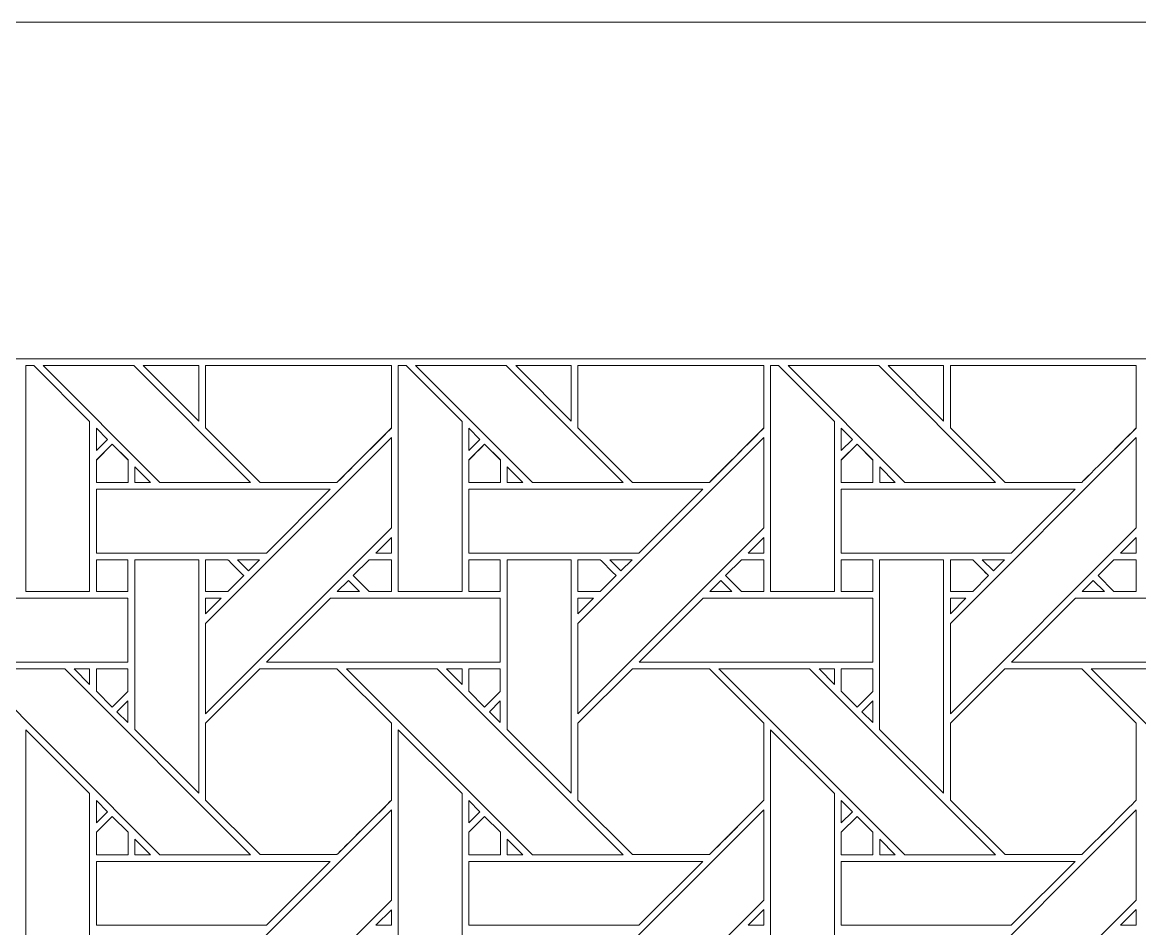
# Model space of a CAD drawing. Header units: inches. Extents: x 3.4 to 21.4, y 0.1 to 18.1.
# Drawn here: x 12.154 to 15, y 15.785 to 18.095 of the extents above; entities that cross this region are included whole.
import ezdxf

# ---------------------------------------------------------------- set-up
doc = ezdxf.new("R2010")
doc.units = ezdxf.units.IN
doc.header["$MEASUREMENT"] = 0
doc.layers.add('Design', color=7, linetype='Continuous', lineweight=0)

msp = doc.modelspace()

# ---------------------------------------------------------------- linework, layer by layer
at = {"layer": 'Design'}
for points, knots in [([(3.3829, 18.0948), (3.3829, 18.0948), (3.3829, 0.0948), (3.3829, 0.0948), (3.3829, 0.0948), (21.3829, 0.0948), (21.3829, 0.0948), (21.3829, 0.0948), (21.3829, 18.0948), (21.3829, 18.0948), (21.3829, 18.0948), (3.3829, 18.0948), (3.3829, 18.0948)], [0, 0, 0, 0, 1, 1, 1, 2, 2, 2, 3, 3, 3, 4, 4, 4, 4]), ([(4.2402, 17.2374), (4.2402, 17.2374), (4.2402, 0.9521), (4.2402, 0.9521), (4.2402, 0.9521), (20.5255, 0.9521), (20.5255, 0.9521), (20.5255, 0.9521), (20.5255, 17.2374), (20.5255, 17.2374), (20.5255, 17.2374), (4.2402, 17.2374), (4.2402, 17.2374)], [0, 0, 0, 0, 1, 1, 1, 2, 2, 2, 3, 3, 3, 4, 4, 4, 4]), ([(12.3252, 16.6442), (12.3252, 16.6442), (12.1625, 16.6442), (12.1625, 16.6442), (12.1625, 16.6442), (12.1625, 17.2198), (12.1625, 17.2198), (12.1625, 17.2198), (12.1829, 17.2198), (12.1829, 17.2198), (12.1829, 17.2198), (12.3252, 17.0779), (12.3252, 17.0779), (12.3252, 17.0779), (12.3252, 16.6442), (12.3252, 16.6442)], [0, 0, 0, 0, 1, 1, 1, 2, 2, 2, 3, 3, 3, 4, 4, 4, 5, 5, 5, 5]), ([(12.7354, 16.9222), (12.7354, 16.9222), (12.5044, 16.9222), (12.5044, 16.9222), (12.5044, 16.9222), (12.2069, 17.2198), (12.2069, 17.2198), (12.2069, 17.2198), (12.4379, 17.2198), (12.4379, 17.2198), (12.4379, 17.2198), (12.7354, 16.9222), (12.7354, 16.9222)], [0, 0, 0, 0, 1, 1, 1, 2, 2, 2, 3, 3, 3, 4, 4, 4, 4]), ([(12.6032, 17.2198), (12.6032, 17.2198), (12.6032, 17.0786), (12.6032, 17.0786), (12.6032, 17.0786), (12.4621, 17.2198), (12.4621, 17.2198), (12.4621, 17.2198), (12.6032, 17.2198), (12.6032, 17.2198)], [0, 0, 0, 0, 1, 1, 1, 2, 2, 2, 3, 3, 3, 3]), ([(13.0941, 17.2198), (13.0941, 17.2198), (13.0941, 17.0611), (13.0941, 17.0611), (13.0763, 17.0431), (12.9643, 16.9314), (12.9553, 16.9224), (12.9553, 16.9224), (12.7596, 16.9224), (12.7596, 16.9224), (12.7596, 16.9224), (12.6204, 17.0616), (12.6204, 17.0616), (12.6204, 17.0616), (12.6204, 17.2198), (12.6204, 17.2198), (12.6204, 17.2198), (13.0941, 17.2198), (13.0941, 17.2198)], [0, 0, 0, 0, 1, 1, 1, 2, 2, 2, 3, 3, 3, 4, 4, 4, 5, 5, 5, 6, 6, 6, 6]), ([(12.6204, 17.2198), (12.6204, 17.2198), (13.0941, 17.2198), (13.0941, 17.2198), (13.0941, 17.2198), (13.0941, 17.0609), (13.0941, 17.0609), (13.0761, 17.0428), (12.9642, 16.9311), (12.9554, 16.9222), (12.9554, 16.9222), (12.7596, 16.9222), (12.7596, 16.9222), (12.7596, 16.9222), (12.6204, 17.0615), (12.6204, 17.0615), (12.6204, 17.0615), (12.6204, 17.2198), (12.6204, 17.2198)], [0, 0, 0, 0, 1, 1, 1, 2, 2, 2, 3, 3, 3, 4, 4, 4, 5, 5, 5, 6, 6, 6, 6]), ([(13.274, 16.6442), (13.274, 16.6442), (13.1112, 16.6442), (13.1112, 16.6442), (13.1112, 16.6442), (13.1112, 17.2198), (13.1112, 17.2198), (13.1112, 17.2198), (13.1316, 17.2198), (13.1316, 17.2198), (13.1316, 17.2198), (13.274, 17.0779), (13.274, 17.0779), (13.274, 17.0779), (13.274, 16.6442), (13.274, 16.6442)], [0, 0, 0, 0, 1, 1, 1, 2, 2, 2, 3, 3, 3, 4, 4, 4, 5, 5, 5, 5]), ([(13.6841, 16.9222), (13.6841, 16.9222), (13.4531, 16.9222), (13.4531, 16.9222), (13.4531, 16.9222), (13.1556, 17.2198), (13.1556, 17.2198), (13.1556, 17.2198), (13.3866, 17.2198), (13.3866, 17.2198), (13.3866, 17.2198), (13.6841, 16.9222), (13.6841, 16.9222)], [0, 0, 0, 0, 1, 1, 1, 2, 2, 2, 3, 3, 3, 4, 4, 4, 4]), ([(13.552, 17.2198), (13.552, 17.2198), (13.552, 17.0786), (13.552, 17.0786), (13.552, 17.0786), (13.4108, 17.2198), (13.4108, 17.2198), (13.4108, 17.2198), (13.552, 17.2198), (13.552, 17.2198)], [0, 0, 0, 0, 1, 1, 1, 2, 2, 2, 3, 3, 3, 3]), ([(14.0428, 17.2198), (14.0428, 17.2198), (14.0428, 17.0611), (14.0428, 17.0611), (14.025, 17.0431), (13.9131, 16.9314), (13.9041, 16.9224), (13.9041, 16.9224), (13.7084, 16.9224), (13.7084, 16.9224), (13.7084, 16.9224), (13.5691, 17.0616), (13.5691, 17.0616), (13.5691, 17.0616), (13.5691, 17.2198), (13.5691, 17.2198), (13.5691, 17.2198), (14.0428, 17.2198), (14.0428, 17.2198)], [0, 0, 0, 0, 1, 1, 1, 2, 2, 2, 3, 3, 3, 4, 4, 4, 5, 5, 5, 6, 6, 6, 6]), ([(13.5691, 17.2198), (13.5691, 17.2198), (14.0428, 17.2198), (14.0428, 17.2198), (14.0428, 17.2198), (14.0428, 17.0609), (14.0428, 17.0609), (14.0244, 17.0424), (13.9126, 16.9308), (13.9041, 16.9222), (13.9041, 16.9222), (13.7084, 16.9222), (13.7084, 16.9222), (13.7084, 16.9222), (13.5691, 17.0615), (13.5691, 17.0615), (13.5691, 17.0615), (13.5691, 17.2198), (13.5691, 17.2198)], [0, 0, 0, 0, 1, 1, 1, 2, 2, 2, 3, 3, 3, 4, 4, 4, 5, 5, 5, 6, 6, 6, 6]), ([(14.2227, 16.6442), (14.2227, 16.6442), (14.0599, 16.6442), (14.0599, 16.6442), (14.0599, 16.6442), (14.0599, 17.2198), (14.0599, 17.2198), (14.0599, 17.2198), (14.0803, 17.2198), (14.0803, 17.2198), (14.0803, 17.2198), (14.2227, 17.0779), (14.2227, 17.0779), (14.2227, 17.0779), (14.2227, 16.6442), (14.2227, 16.6442)], [0, 0, 0, 0, 1, 1, 1, 2, 2, 2, 3, 3, 3, 4, 4, 4, 5, 5, 5, 5]), ([(14.6329, 16.9222), (14.6329, 16.9222), (14.4018, 16.9222), (14.4018, 16.9222), (14.4018, 16.9222), (14.1044, 17.2198), (14.1044, 17.2198), (14.1044, 17.2198), (14.3353, 17.2198), (14.3353, 17.2198), (14.3353, 17.2198), (14.6329, 16.9222), (14.6329, 16.9222)], [0, 0, 0, 0, 1, 1, 1, 2, 2, 2, 3, 3, 3, 4, 4, 4, 4]), ([(14.5007, 17.2198), (14.5007, 17.2198), (14.5007, 17.0786), (14.5007, 17.0786), (14.5007, 17.0786), (14.3596, 17.2198), (14.3596, 17.2198), (14.3596, 17.2198), (14.5007, 17.2198), (14.5007, 17.2198)], [0, 0, 0, 0, 1, 1, 1, 2, 2, 2, 3, 3, 3, 3]), ([(14.9915, 17.2198), (14.9915, 17.2198), (14.9915, 17.0611), (14.9915, 17.0611), (14.9737, 17.0431), (14.8618, 16.9314), (14.8528, 16.9224), (14.8528, 16.9224), (14.6571, 16.9224), (14.6571, 16.9224), (14.6571, 16.9224), (14.5179, 17.0616), (14.5179, 17.0616), (14.5179, 17.0616), (14.5179, 17.2198), (14.5179, 17.2198), (14.5179, 17.2198), (14.9915, 17.2198), (14.9915, 17.2198)], [0, 0, 0, 0, 1, 1, 1, 2, 2, 2, 3, 3, 3, 4, 4, 4, 5, 5, 5, 6, 6, 6, 6]), ([(14.5179, 17.2198), (14.5179, 17.2198), (14.9915, 17.2198), (14.9915, 17.2198), (14.9915, 17.2198), (14.9915, 17.0609), (14.9915, 17.0609), (14.9737, 17.0429), (14.8617, 16.9312), (14.8528, 16.9222), (14.8528, 16.9222), (14.6571, 16.9222), (14.6571, 16.9222), (14.6571, 16.9222), (14.5179, 17.0615), (14.5179, 17.0615), (14.5179, 17.0615), (14.5179, 17.2198), (14.5179, 17.2198)], [0, 0, 0, 0, 1, 1, 1, 2, 2, 2, 3, 3, 3, 4, 4, 4, 5, 5, 5, 6, 6, 6, 6]), ([(12.3425, 17.0037), (12.3425, 17.0037), (12.3425, 17.0604), (12.3425, 17.0604), (12.3425, 17.0604), (12.3707, 17.0318), (12.3707, 17.0318), (12.3707, 17.0318), (12.3425, 17.0037), (12.3425, 17.0037)], [0, 0, 0, 0, 1, 1, 1, 2, 2, 2, 3, 3, 3, 3]), ([(13.2913, 17.0037), (13.2913, 17.0037), (13.2913, 17.0604), (13.2913, 17.0604), (13.2913, 17.0604), (13.3195, 17.0318), (13.3195, 17.0318), (13.3195, 17.0318), (13.2913, 17.0037), (13.2913, 17.0037)], [0, 0, 0, 0, 1, 1, 1, 2, 2, 2, 3, 3, 3, 3]), ([(14.24, 17.0037), (14.24, 17.0037), (14.24, 17.0604), (14.24, 17.0604), (14.24, 17.0604), (14.2682, 17.0318), (14.2682, 17.0318), (14.2682, 17.0318), (14.24, 17.0037), (14.24, 17.0037)], [0, 0, 0, 0, 1, 1, 1, 2, 2, 2, 3, 3, 3, 3]), ([(12.6204, 16.3328), (12.6204, 16.3328), (12.6204, 16.5629), (12.6204, 16.5629), (12.6204, 16.5629), (13.0941, 17.0365), (13.0941, 17.0365), (13.0941, 17.0365), (13.0941, 16.8065), (13.0941, 16.8065), (13.0941, 16.8065), (12.6204, 16.3328), (12.6204, 16.3328)], [0, 0, 0, 0, 1, 1, 1, 2, 2, 2, 3, 3, 3, 4, 4, 4, 4]), ([(14.0428, 17.0365), (14.0428, 17.0365), (14.0428, 16.8065), (14.0428, 16.8065), (14.0428, 16.8065), (13.5691, 16.3328), (13.5691, 16.3328), (13.5691, 16.3328), (13.5691, 16.5629), (13.5691, 16.5629), (13.5691, 16.5629), (14.0428, 17.0365), (14.0428, 17.0365)], [0, 0, 0, 0, 1, 1, 1, 2, 2, 2, 3, 3, 3, 4, 4, 4, 4]), ([(14.9915, 17.0365), (14.9915, 17.0365), (14.9915, 16.8065), (14.9915, 16.8065), (14.9915, 16.8065), (14.5179, 16.3328), (14.5179, 16.3328), (14.5179, 16.3328), (14.5179, 16.5629), (14.5179, 16.5629), (14.5179, 16.5629), (14.9915, 17.0365), (14.9915, 17.0365)], [0, 0, 0, 0, 1, 1, 1, 2, 2, 2, 3, 3, 3, 4, 4, 4, 4]), ([(12.3425, 16.9221), (12.3425, 16.9221), (12.3425, 16.9794), (12.3425, 16.9794), (12.3425, 16.9794), (12.3828, 17.0198), (12.3828, 17.0198), (12.3828, 17.0198), (12.4232, 16.9794), (12.4232, 16.9794), (12.4232, 16.9794), (12.4232, 16.9221), (12.4232, 16.9221), (12.4232, 16.9221), (12.3425, 16.9221), (12.3425, 16.9221)], [0, 0, 0, 0, 1, 1, 1, 2, 2, 2, 3, 3, 3, 4, 4, 4, 5, 5, 5, 5]), ([(12.3829, 17.0196), (12.3829, 17.0196), (12.4232, 16.9793), (12.4232, 16.9793), (12.4232, 16.9793), (12.4232, 16.922), (12.4232, 16.922), (12.4232, 16.922), (12.3425, 16.922), (12.3425, 16.922), (12.3425, 16.922), (12.3425, 16.9793), (12.3425, 16.9793), (12.3425, 16.9793), (12.3829, 17.0196), (12.3829, 17.0196)], [0, 0, 0, 0, 1, 1, 1, 2, 2, 2, 3, 3, 3, 4, 4, 4, 5, 5, 5, 5]), ([(13.2913, 16.9221), (13.2913, 16.9221), (13.2913, 16.9794), (13.2913, 16.9794), (13.2913, 16.9794), (13.3316, 17.0197), (13.3316, 17.0197), (13.3316, 17.0197), (13.3719, 16.9794), (13.3719, 16.9794), (13.3719, 16.9794), (13.3719, 16.9221), (13.3719, 16.9221), (13.3719, 16.9221), (13.2913, 16.9221), (13.2913, 16.9221)], [0, 0, 0, 0, 1, 1, 1, 2, 2, 2, 3, 3, 3, 4, 4, 4, 5, 5, 5, 5]), ([(13.3049, 16.9929), (13.314, 17.002), (13.3249, 17.013), (13.3316, 17.0197), (13.3316, 17.0197), (13.3719, 16.9793), (13.3719, 16.9793), (13.3719, 16.9793), (13.3719, 16.922), (13.3719, 16.922), (13.3719, 16.922), (13.2913, 16.922), (13.2913, 16.922), (13.2913, 16.922), (13.2913, 16.9793), (13.2913, 16.9793), (13.2913, 16.9793), (13.3049, 16.9929), (13.3049, 16.9929)], [0, 0, 0, 0, 1, 1, 1, 2, 2, 2, 3, 3, 3, 4, 4, 4, 5, 5, 5, 6, 6, 6, 6]), ([(14.24, 16.9221), (14.24, 16.9221), (14.24, 16.9794), (14.24, 16.9794), (14.24, 16.9794), (14.2803, 17.0198), (14.2803, 17.0198), (14.2803, 17.0198), (14.3207, 16.9794), (14.3207, 16.9794), (14.3207, 16.9794), (14.3207, 16.9221), (14.3207, 16.9221), (14.3207, 16.9221), (14.24, 16.9221), (14.24, 16.9221)], [0, 0, 0, 0, 1, 1, 1, 2, 2, 2, 3, 3, 3, 4, 4, 4, 5, 5, 5, 5]), ([(14.2803, 17.0196), (14.2803, 17.0196), (14.3207, 16.9793), (14.3207, 16.9793), (14.3207, 16.9793), (14.3207, 16.922), (14.3207, 16.922), (14.3207, 16.922), (14.24, 16.922), (14.24, 16.922), (14.24, 16.922), (14.24, 16.9793), (14.24, 16.9793), (14.24, 16.9793), (14.2803, 17.0196), (14.2803, 17.0196)], [0, 0, 0, 0, 1, 1, 1, 2, 2, 2, 3, 3, 3, 4, 4, 4, 5, 5, 5, 5]), ([(12.4405, 16.9222), (12.4405, 16.9222), (12.4405, 16.962), (12.4405, 16.962), (12.4405, 16.962), (12.4802, 16.9222), (12.4802, 16.9222), (12.4802, 16.9222), (12.4405, 16.9222), (12.4405, 16.9222)], [0, 0, 0, 0, 1, 1, 1, 2, 2, 2, 3, 3, 3, 3]), ([(13.3892, 16.9222), (13.3892, 16.9222), (13.3892, 16.962), (13.3892, 16.962), (13.3892, 16.962), (13.4289, 16.9222), (13.4289, 16.9222), (13.4289, 16.9222), (13.3892, 16.9222), (13.3892, 16.9222)], [0, 0, 0, 0, 1, 1, 1, 2, 2, 2, 3, 3, 3, 3]), ([(14.3379, 16.9222), (14.3379, 16.9222), (14.3379, 16.962), (14.3379, 16.962), (14.3379, 16.962), (14.3776, 16.9222), (14.3776, 16.9222), (14.3776, 16.9222), (14.3379, 16.9222), (14.3379, 16.9222)], [0, 0, 0, 0, 1, 1, 1, 2, 2, 2, 3, 3, 3, 3]), ([(12.9383, 16.905), (12.9383, 16.905), (12.7755, 16.7423), (12.7755, 16.7423), (12.7755, 16.7423), (12.3425, 16.7423), (12.3425, 16.7423), (12.3425, 16.7423), (12.3425, 16.905), (12.3425, 16.905), (12.3425, 16.905), (12.9383, 16.905), (12.9383, 16.905)], [0, 0, 0, 0, 1, 1, 1, 2, 2, 2, 3, 3, 3, 4, 4, 4, 4]), ([(13.887, 16.905), (13.887, 16.905), (13.7242, 16.7423), (13.7242, 16.7423), (13.7242, 16.7423), (13.2913, 16.7423), (13.2913, 16.7423), (13.2913, 16.7423), (13.2913, 16.905), (13.2913, 16.905), (13.2913, 16.905), (13.887, 16.905), (13.887, 16.905)], [0, 0, 0, 0, 1, 1, 1, 2, 2, 2, 3, 3, 3, 4, 4, 4, 4]), ([(14.8357, 16.905), (14.8357, 16.905), (14.673, 16.7423), (14.673, 16.7423), (14.673, 16.7423), (14.24, 16.7423), (14.24, 16.7423), (14.24, 16.7423), (14.24, 16.905), (14.24, 16.905), (14.24, 16.905), (14.8357, 16.905), (14.8357, 16.905)], [0, 0, 0, 0, 1, 1, 1, 2, 2, 2, 3, 3, 3, 4, 4, 4, 4]), ([(13.0543, 16.7423), (13.0543, 16.7423), (13.0941, 16.7821), (13.0941, 16.7821), (13.0941, 16.7821), (13.0941, 16.7423), (13.0941, 16.7423), (13.0941, 16.7423), (13.0543, 16.7423), (13.0543, 16.7423)], [0, 0, 0, 0, 1, 1, 1, 2, 2, 2, 3, 3, 3, 3]), ([(14.003, 16.7423), (14.003, 16.7423), (14.0428, 16.7821), (14.0428, 16.7821), (14.0428, 16.7821), (14.0428, 16.7423), (14.0428, 16.7423), (14.0428, 16.7423), (14.003, 16.7423), (14.003, 16.7423)], [0, 0, 0, 0, 1, 1, 1, 2, 2, 2, 3, 3, 3, 3]), ([(14.9517, 16.7423), (14.9517, 16.7423), (14.9915, 16.7821), (14.9915, 16.7821), (14.9915, 16.7821), (14.9915, 16.7423), (14.9915, 16.7423), (14.9915, 16.7423), (14.9517, 16.7423), (14.9517, 16.7423)], [0, 0, 0, 0, 1, 1, 1, 2, 2, 2, 3, 3, 3, 3]), ([(12.4228, 16.7251), (12.4228, 16.7251), (12.4228, 16.6443), (12.4228, 16.6443), (12.4228, 16.6443), (12.3425, 16.6443), (12.3425, 16.6443), (12.3425, 16.6443), (12.3425, 16.7251), (12.3425, 16.7251), (12.3425, 16.7251), (12.4228, 16.7251), (12.4228, 16.7251)], [0, 0, 0, 0, 1, 1, 1, 2, 2, 2, 3, 3, 3, 4, 4, 4, 4]), ([(12.4228, 16.7251), (12.4228, 16.7251), (12.4228, 16.6443), (12.4228, 16.6443), (12.4228, 16.6443), (12.3425, 16.6443), (12.3425, 16.6443), (12.3425, 16.6443), (12.3425, 16.7251), (12.3425, 16.7251), (12.3425, 16.7251), (12.4228, 16.7251), (12.4228, 16.7251)], [0, 0, 0, 0, 1, 1, 1, 2, 2, 2, 3, 3, 3, 4, 4, 4, 4]), ([(12.4403, 16.2928), (12.4403, 16.2928), (12.4403, 16.725), (12.4403, 16.725), (12.4403, 16.725), (12.6032, 16.725), (12.6032, 16.725), (12.6032, 16.725), (12.6032, 16.1299), (12.6032, 16.1299), (12.6032, 16.1299), (12.4403, 16.2928), (12.4403, 16.2928)], [0, 0, 0, 0, 1, 1, 1, 2, 2, 2, 3, 3, 3, 4, 4, 4, 4]), ([(12.6204, 16.6443), (12.6204, 16.6443), (12.6204, 16.7251), (12.6204, 16.7251), (12.6204, 16.7251), (12.6775, 16.7251), (12.6775, 16.7251), (12.6826, 16.72), (12.7134, 16.6892), (12.7178, 16.6847), (12.7178, 16.6847), (12.6774, 16.6443), (12.6774, 16.6443), (12.6774, 16.6443), (12.6204, 16.6443), (12.6204, 16.6443)], [0, 0, 0, 0, 1, 1, 1, 2, 2, 2, 3, 3, 3, 4, 4, 4, 5, 5, 5, 5]), ([(12.7178, 16.6847), (12.7178, 16.6847), (12.6774, 16.6443), (12.6774, 16.6443), (12.6774, 16.6443), (12.6204, 16.6443), (12.6204, 16.6443), (12.6204, 16.6443), (12.6204, 16.7251), (12.6204, 16.7251), (12.6204, 16.7251), (12.6775, 16.7251), (12.6775, 16.7251), (12.6826, 16.72), (12.7134, 16.6892), (12.7178, 16.6847)], [0, 0, 0, 0, 1, 1, 1, 2, 2, 2, 3, 3, 3, 4, 4, 4, 5, 5, 5, 5]), ([(12.73, 16.6968), (12.73, 16.6968), (12.7018, 16.725), (12.7018, 16.725), (12.7018, 16.725), (12.7583, 16.725), (12.7583, 16.725), (12.7583, 16.725), (12.73, 16.6968), (12.73, 16.6968)], [0, 0, 0, 0, 1, 1, 1, 2, 2, 2, 3, 3, 3, 3]), ([(13.037, 16.6443), (13.037, 16.6443), (12.9966, 16.6847), (12.9966, 16.6847), (12.9966, 16.6847), (13.037, 16.7251), (13.037, 16.7251), (13.037, 16.7251), (13.0941, 16.7251), (13.0941, 16.7251), (13.0941, 16.7251), (13.0941, 16.6443), (13.0941, 16.6443), (13.0941, 16.6443), (13.037, 16.6443), (13.037, 16.6443)], [0, 0, 0, 0, 1, 1, 1, 2, 2, 2, 3, 3, 3, 4, 4, 4, 5, 5, 5, 5]), ([(12.9966, 16.6847), (12.9966, 16.6847), (13.037, 16.7251), (13.037, 16.7251), (13.037, 16.7251), (13.0941, 16.7251), (13.0941, 16.7251), (13.0941, 16.7251), (13.0941, 16.6443), (13.0941, 16.6443), (13.0941, 16.6443), (13.037, 16.6443), (13.037, 16.6443), (13.037, 16.6443), (12.9966, 16.6847), (12.9966, 16.6847)], [0, 0, 0, 0, 1, 1, 1, 2, 2, 2, 3, 3, 3, 4, 4, 4, 5, 5, 5, 5]), ([(13.3715, 16.7251), (13.3715, 16.7251), (13.3715, 16.6443), (13.3715, 16.6443), (13.3715, 16.6443), (13.2913, 16.6443), (13.2913, 16.6443), (13.2913, 16.6443), (13.2913, 16.7251), (13.2913, 16.7251), (13.2913, 16.7251), (13.3715, 16.7251), (13.3715, 16.7251)], [0, 0, 0, 0, 1, 1, 1, 2, 2, 2, 3, 3, 3, 4, 4, 4, 4]), ([(13.3715, 16.7251), (13.3715, 16.7251), (13.3715, 16.6443), (13.3715, 16.6443), (13.3715, 16.6443), (13.2913, 16.6443), (13.2913, 16.6443), (13.2913, 16.6443), (13.2913, 16.7251), (13.2913, 16.7251), (13.2913, 16.7251), (13.3715, 16.7251), (13.3715, 16.7251)], [0, 0, 0, 0, 1, 1, 1, 2, 2, 2, 3, 3, 3, 4, 4, 4, 4]), ([(13.3891, 16.2928), (13.3891, 16.2928), (13.3891, 16.725), (13.3891, 16.725), (13.3891, 16.725), (13.552, 16.725), (13.552, 16.725), (13.552, 16.725), (13.552, 16.1299), (13.552, 16.1299), (13.552, 16.1299), (13.3891, 16.2928), (13.3891, 16.2928)], [0, 0, 0, 0, 1, 1, 1, 2, 2, 2, 3, 3, 3, 4, 4, 4, 4]), ([(13.5691, 16.6443), (13.5691, 16.6443), (13.5691, 16.7251), (13.5691, 16.7251), (13.5691, 16.7251), (13.6262, 16.7251), (13.6262, 16.7251), (13.6313, 16.72), (13.6621, 16.6892), (13.6665, 16.6847), (13.6665, 16.6847), (13.6261, 16.6443), (13.6261, 16.6443), (13.6261, 16.6443), (13.5691, 16.6443), (13.5691, 16.6443)], [0, 0, 0, 0, 1, 1, 1, 2, 2, 2, 3, 3, 3, 4, 4, 4, 5, 5, 5, 5]), ([(13.6665, 16.6847), (13.6665, 16.6847), (13.6261, 16.6443), (13.6261, 16.6443), (13.6261, 16.6443), (13.5691, 16.6443), (13.5691, 16.6443), (13.5691, 16.6443), (13.5691, 16.7251), (13.5691, 16.7251), (13.5691, 16.7251), (13.6262, 16.7251), (13.6262, 16.7251), (13.6313, 16.72), (13.6621, 16.6892), (13.6665, 16.6847)], [0, 0, 0, 0, 1, 1, 1, 2, 2, 2, 3, 3, 3, 4, 4, 4, 5, 5, 5, 5]), ([(13.6505, 16.725), (13.6505, 16.725), (13.707, 16.725), (13.707, 16.725), (13.707, 16.725), (13.6787, 16.6968), (13.6787, 16.6968), (13.6787, 16.6968), (13.6505, 16.725), (13.6505, 16.725)], [0, 0, 0, 0, 1, 1, 1, 2, 2, 2, 3, 3, 3, 3]), ([(13.9857, 16.6443), (13.9857, 16.6443), (13.9453, 16.6847), (13.9453, 16.6847), (13.9453, 16.6847), (13.9858, 16.7251), (13.9858, 16.7251), (13.9858, 16.7251), (14.0428, 16.7251), (14.0428, 16.7251), (14.0428, 16.7251), (14.0428, 16.6443), (14.0428, 16.6443), (14.0428, 16.6443), (13.9857, 16.6443), (13.9857, 16.6443)], [0, 0, 0, 0, 1, 1, 1, 2, 2, 2, 3, 3, 3, 4, 4, 4, 5, 5, 5, 5]), ([(13.9453, 16.6847), (13.9453, 16.6847), (13.9858, 16.7251), (13.9858, 16.7251), (13.9858, 16.7251), (14.0428, 16.7251), (14.0428, 16.7251), (14.0428, 16.7251), (14.0428, 16.6443), (14.0428, 16.6443), (14.0428, 16.6443), (13.9857, 16.6443), (13.9857, 16.6443), (13.9857, 16.6443), (13.9453, 16.6847), (13.9453, 16.6847)], [0, 0, 0, 0, 1, 1, 1, 2, 2, 2, 3, 3, 3, 4, 4, 4, 5, 5, 5, 5]), ([(14.24, 16.6443), (14.24, 16.6443), (14.24, 16.7251), (14.24, 16.7251), (14.24, 16.7251), (14.3203, 16.7251), (14.3203, 16.7251), (14.3203, 16.7251), (14.3203, 16.6443), (14.3203, 16.6443), (14.3203, 16.6443), (14.24, 16.6443), (14.24, 16.6443)], [0, 0, 0, 0, 1, 1, 1, 2, 2, 2, 3, 3, 3, 4, 4, 4, 4]), ([(14.24, 16.6443), (14.24, 16.6443), (14.24, 16.7251), (14.24, 16.7251), (14.24, 16.7251), (14.3203, 16.7251), (14.3203, 16.7251), (14.3203, 16.7251), (14.3203, 16.6443), (14.3203, 16.6443), (14.3203, 16.6443), (14.24, 16.6443), (14.24, 16.6443)], [0, 0, 0, 0, 1, 1, 1, 2, 2, 2, 3, 3, 3, 4, 4, 4, 4]), ([(14.3378, 16.2928), (14.3378, 16.2928), (14.3378, 16.725), (14.3378, 16.725), (14.3378, 16.725), (14.5007, 16.725), (14.5007, 16.725), (14.5007, 16.725), (14.5007, 16.1299), (14.5007, 16.1299), (14.5007, 16.1299), (14.3378, 16.2928), (14.3378, 16.2928)], [0, 0, 0, 0, 1, 1, 1, 2, 2, 2, 3, 3, 3, 4, 4, 4, 4]), ([(14.5179, 16.6443), (14.5179, 16.6443), (14.5179, 16.7251), (14.5179, 16.7251), (14.5179, 16.7251), (14.5749, 16.7251), (14.5749, 16.7251), (14.5801, 16.72), (14.6108, 16.6892), (14.6153, 16.6847), (14.6153, 16.6847), (14.5748, 16.6443), (14.5748, 16.6443), (14.5748, 16.6443), (14.5179, 16.6443), (14.5179, 16.6443)], [0, 0, 0, 0, 1, 1, 1, 2, 2, 2, 3, 3, 3, 4, 4, 4, 5, 5, 5, 5]), ([(14.6153, 16.6847), (14.6153, 16.6847), (14.5748, 16.6443), (14.5748, 16.6443), (14.5748, 16.6443), (14.5179, 16.6443), (14.5179, 16.6443), (14.5179, 16.6443), (14.5179, 16.7251), (14.5179, 16.7251), (14.5179, 16.7251), (14.5749, 16.7251), (14.5749, 16.7251), (14.5802, 16.7198), (14.6111, 16.6889), (14.6153, 16.6847)], [0, 0, 0, 0, 1, 1, 1, 2, 2, 2, 3, 3, 3, 4, 4, 4, 5, 5, 5, 5]), ([(14.5993, 16.725), (14.5993, 16.725), (14.6558, 16.725), (14.6558, 16.725), (14.6558, 16.725), (14.6275, 16.6968), (14.6275, 16.6968), (14.6275, 16.6968), (14.5993, 16.725), (14.5993, 16.725)], [0, 0, 0, 0, 1, 1, 1, 2, 2, 2, 3, 3, 3, 3]), ([(14.9344, 16.6443), (14.9344, 16.6443), (14.8941, 16.6847), (14.8941, 16.6847), (14.8941, 16.6847), (14.9345, 16.7251), (14.9345, 16.7251), (14.9345, 16.7251), (14.9915, 16.7251), (14.9915, 16.7251), (14.9915, 16.7251), (14.9915, 16.6443), (14.9915, 16.6443), (14.9915, 16.6443), (14.9344, 16.6443), (14.9344, 16.6443)], [0, 0, 0, 0, 1, 1, 1, 2, 2, 2, 3, 3, 3, 4, 4, 4, 5, 5, 5, 5]), ([(14.8941, 16.6847), (14.8941, 16.6847), (14.9345, 16.7251), (14.9345, 16.7251), (14.9345, 16.7251), (14.9915, 16.7251), (14.9915, 16.7251), (14.9915, 16.7251), (14.9915, 16.6443), (14.9915, 16.6443), (14.9915, 16.6443), (14.9344, 16.6443), (14.9344, 16.6443), (14.9344, 16.6443), (14.8941, 16.6847), (14.8941, 16.6847)], [0, 0, 0, 0, 1, 1, 1, 2, 2, 2, 3, 3, 3, 4, 4, 4, 5, 5, 5, 5]), ([(13.0127, 16.6442), (13.0127, 16.6442), (12.9562, 16.6442), (12.9562, 16.6442), (12.9562, 16.6442), (12.9845, 16.6725), (12.9845, 16.6725), (12.9845, 16.6725), (13.0127, 16.6442), (13.0127, 16.6442)], [0, 0, 0, 0, 1, 1, 1, 2, 2, 2, 3, 3, 3, 3]), ([(13.9615, 16.6442), (13.9615, 16.6442), (13.905, 16.6442), (13.905, 16.6442), (13.905, 16.6442), (13.9332, 16.6725), (13.9332, 16.6725), (13.9332, 16.6725), (13.9615, 16.6442), (13.9615, 16.6442)], [0, 0, 0, 0, 1, 1, 1, 2, 2, 2, 3, 3, 3, 3]), ([(14.9102, 16.6442), (14.9102, 16.6442), (14.8537, 16.6442), (14.8537, 16.6442), (14.8537, 16.6442), (14.8819, 16.6725), (14.8819, 16.6725), (14.8819, 16.6725), (14.9102, 16.6442), (14.9102, 16.6442)], [0, 0, 0, 0, 1, 1, 1, 2, 2, 2, 3, 3, 3, 3]), ([(12.4228, 16.6271), (12.4228, 16.6271), (12.4228, 16.4643), (12.4228, 16.4643), (12.4228, 16.4643), (11.8275, 16.4643), (11.8275, 16.4643), (11.8275, 16.4643), (11.9904, 16.6271), (11.9904, 16.6271), (11.9904, 16.6271), (12.4228, 16.6271), (12.4228, 16.6271)], [0, 0, 0, 0, 1, 1, 1, 2, 2, 2, 3, 3, 3, 4, 4, 4, 4]), ([(12.6204, 16.5873), (12.6204, 16.5873), (12.6204, 16.6271), (12.6204, 16.6271), (12.6204, 16.6271), (12.6602, 16.6271), (12.6602, 16.6271), (12.6602, 16.6271), (12.6204, 16.5873), (12.6204, 16.5873)], [0, 0, 0, 0, 1, 1, 1, 2, 2, 2, 3, 3, 3, 3]), ([(13.3715, 16.6271), (13.3715, 16.6271), (13.3715, 16.4643), (13.3715, 16.4643), (13.3715, 16.4643), (12.7762, 16.4643), (12.7762, 16.4643), (12.7762, 16.4643), (12.9391, 16.6271), (12.9391, 16.6271), (12.9391, 16.6271), (13.3715, 16.6271), (13.3715, 16.6271)], [0, 0, 0, 0, 1, 1, 1, 2, 2, 2, 3, 3, 3, 4, 4, 4, 4]), ([(13.609, 16.6271), (13.609, 16.6271), (13.5691, 16.5873), (13.5691, 16.5873), (13.5691, 16.5873), (13.5691, 16.6271), (13.5691, 16.6271), (13.5691, 16.6271), (13.609, 16.6271), (13.609, 16.6271)], [0, 0, 0, 0, 1, 1, 1, 2, 2, 2, 3, 3, 3, 3]), ([(14.3203, 16.6271), (14.3203, 16.6271), (14.3203, 16.4643), (14.3203, 16.4643), (14.3203, 16.4643), (13.725, 16.4643), (13.725, 16.4643), (13.725, 16.4643), (13.8878, 16.6271), (13.8878, 16.6271), (13.8878, 16.6271), (14.3203, 16.6271), (14.3203, 16.6271)], [0, 0, 0, 0, 1, 1, 1, 2, 2, 2, 3, 3, 3, 4, 4, 4, 4]), ([(14.5577, 16.6271), (14.5577, 16.6271), (14.5179, 16.5873), (14.5179, 16.5873), (14.5179, 16.5873), (14.5179, 16.6271), (14.5179, 16.6271), (14.5179, 16.6271), (14.5577, 16.6271), (14.5577, 16.6271)], [0, 0, 0, 0, 1, 1, 1, 2, 2, 2, 3, 3, 3, 3]), ([(15.269, 16.6271), (15.269, 16.6271), (15.269, 16.4643), (15.269, 16.4643), (15.269, 16.4643), (14.6737, 16.4643), (14.6737, 16.4643), (14.6737, 16.4643), (14.8365, 16.6271), (14.8365, 16.6271), (14.8365, 16.6271), (15.269, 16.6271), (15.269, 16.6271)], [0, 0, 0, 0, 1, 1, 1, 2, 2, 2, 3, 3, 3, 4, 4, 4, 4]), ([(12.7354, 15.9735), (12.7354, 15.9735), (12.5044, 15.9735), (12.5044, 15.9735), (12.5044, 15.9735), (12.0308, 16.4472), (12.0308, 16.4472), (12.0308, 16.4472), (12.2618, 16.4472), (12.2618, 16.4472), (12.2618, 16.4472), (12.7354, 15.9735), (12.7354, 15.9735)], [0, 0, 0, 0, 1, 1, 1, 2, 2, 2, 3, 3, 3, 4, 4, 4, 4]), ([(12.2859, 16.4471), (12.2859, 16.4471), (12.3253, 16.4471), (12.3253, 16.4471), (12.3253, 16.4471), (12.3253, 16.4073), (12.3253, 16.4073), (12.3253, 16.4073), (12.2859, 16.4471), (12.2859, 16.4471)], [0, 0, 0, 0, 1, 1, 1, 2, 2, 2, 3, 3, 3, 3]), ([(12.4228, 16.4472), (12.4228, 16.4472), (12.4228, 16.3896), (12.4228, 16.3896), (12.4228, 16.3896), (12.3828, 16.3497), (12.3828, 16.3497), (12.3828, 16.3497), (12.3425, 16.39), (12.3425, 16.39), (12.3425, 16.39), (12.3425, 16.4472), (12.3425, 16.4472), (12.3425, 16.4472), (12.4228, 16.4472), (12.4228, 16.4472)], [0, 0, 0, 0, 1, 1, 1, 2, 2, 2, 3, 3, 3, 4, 4, 4, 5, 5, 5, 5]), ([(12.4228, 16.3896), (12.4228, 16.3896), (12.3828, 16.3497), (12.3828, 16.3497), (12.3828, 16.3497), (12.3425, 16.39), (12.3425, 16.39), (12.3425, 16.39), (12.3425, 16.4472), (12.3425, 16.4472), (12.3425, 16.4472), (12.4228, 16.4472), (12.4228, 16.4472), (12.4228, 16.4472), (12.4228, 16.3896), (12.4228, 16.3896)], [0, 0, 0, 0, 1, 1, 1, 2, 2, 2, 3, 3, 3, 4, 4, 4, 5, 5, 5, 5]), ([(12.7591, 16.4472), (12.7591, 16.4472), (12.9553, 16.4472), (12.9553, 16.4472), (12.9553, 16.4472), (13.0941, 16.3085), (13.0941, 16.3085), (13.0941, 16.3085), (13.0941, 16.1123), (13.0941, 16.1123), (13.0763, 16.0943), (12.9643, 15.9826), (12.9553, 15.9736), (12.9553, 15.9736), (12.7596, 15.9736), (12.7596, 15.9736), (12.7596, 15.9736), (12.6204, 16.1128), (12.6204, 16.1128), (12.6204, 16.1128), (12.6204, 16.3085), (12.6204, 16.3085), (12.6204, 16.3085), (12.7591, 16.4472), (12.7591, 16.4472)], [0, 0, 0, 0, 1, 1, 1, 2, 2, 2, 3, 3, 3, 4, 4, 4, 5, 5, 5, 6, 6, 6, 7, 7, 7, 8, 8, 8, 8]), ([(12.7591, 16.4472), (12.7591, 16.4472), (12.9553, 16.4472), (12.9553, 16.4472), (12.9553, 16.4472), (13.0941, 16.3085), (13.0941, 16.3085), (13.0941, 16.3085), (13.0941, 16.1123), (13.0941, 16.1123), (13.0757, 16.0937), (12.9639, 15.9821), (12.9553, 15.9736), (12.9553, 15.9736), (12.7596, 15.9736), (12.7596, 15.9736), (12.7596, 15.9736), (12.6204, 16.1128), (12.6204, 16.1128), (12.6204, 16.1128), (12.6204, 16.3085), (12.6204, 16.3085), (12.6204, 16.3085), (12.7591, 16.4472), (12.7591, 16.4472)], [0, 0, 0, 0, 1, 1, 1, 2, 2, 2, 3, 3, 3, 4, 4, 4, 5, 5, 5, 6, 6, 6, 7, 7, 7, 8, 8, 8, 8]), ([(13.6841, 15.9735), (13.6841, 15.9735), (13.4531, 15.9735), (13.4531, 15.9735), (13.4531, 15.9735), (12.9795, 16.4472), (12.9795, 16.4472), (12.9795, 16.4472), (13.2105, 16.4472), (13.2105, 16.4472), (13.2105, 16.4472), (13.6841, 15.9735), (13.6841, 15.9735)], [0, 0, 0, 0, 1, 1, 1, 2, 2, 2, 3, 3, 3, 4, 4, 4, 4]), ([(13.2346, 16.4471), (13.2346, 16.4471), (13.2741, 16.4471), (13.2741, 16.4471), (13.2741, 16.4471), (13.2741, 16.4073), (13.2741, 16.4073), (13.2741, 16.4073), (13.2346, 16.4471), (13.2346, 16.4471)], [0, 0, 0, 0, 1, 1, 1, 2, 2, 2, 3, 3, 3, 3]), ([(13.3715, 16.4472), (13.3715, 16.4472), (13.3715, 16.3896), (13.3715, 16.3896), (13.3715, 16.3896), (13.3316, 16.3497), (13.3316, 16.3497), (13.3316, 16.3497), (13.2913, 16.39), (13.2913, 16.39), (13.2913, 16.39), (13.2913, 16.4472), (13.2913, 16.4472), (13.2913, 16.4472), (13.3715, 16.4472), (13.3715, 16.4472)], [0, 0, 0, 0, 1, 1, 1, 2, 2, 2, 3, 3, 3, 4, 4, 4, 5, 5, 5, 5]), ([(13.3715, 16.3896), (13.3715, 16.3896), (13.3316, 16.3497), (13.3316, 16.3497), (13.3316, 16.3497), (13.2913, 16.39), (13.2913, 16.39), (13.2913, 16.39), (13.2913, 16.4472), (13.2913, 16.4472), (13.2913, 16.4472), (13.3715, 16.4472), (13.3715, 16.4472), (13.3715, 16.4472), (13.3715, 16.3896), (13.3715, 16.3896)], [0, 0, 0, 0, 1, 1, 1, 2, 2, 2, 3, 3, 3, 4, 4, 4, 5, 5, 5, 5]), ([(13.7078, 16.4472), (13.7078, 16.4472), (13.904, 16.4472), (13.904, 16.4472), (13.904, 16.4472), (14.0428, 16.3085), (14.0428, 16.3085), (14.0428, 16.3085), (14.0428, 16.1123), (14.0428, 16.1123), (14.025, 16.0943), (13.9131, 15.9826), (13.9041, 15.9736), (13.9041, 15.9736), (13.7084, 15.9736), (13.7084, 15.9736), (13.7084, 15.9736), (13.5691, 16.1128), (13.5691, 16.1128), (13.5691, 16.1128), (13.5691, 16.3085), (13.5691, 16.3085), (13.5691, 16.3085), (13.7078, 16.4472), (13.7078, 16.4472)], [0, 0, 0, 0, 1, 1, 1, 2, 2, 2, 3, 3, 3, 4, 4, 4, 5, 5, 5, 6, 6, 6, 7, 7, 7, 8, 8, 8, 8]), ([(14.0428, 16.3085), (14.0428, 16.3085), (14.0428, 16.1123), (14.0428, 16.1123), (14.0249, 16.0942), (13.913, 15.9825), (13.9041, 15.9736), (13.9041, 15.9736), (13.7084, 15.9736), (13.7084, 15.9736), (13.7084, 15.9736), (13.5691, 16.1128), (13.5691, 16.1128), (13.5691, 16.1128), (13.5691, 16.3085), (13.5691, 16.3085), (13.5691, 16.3085), (13.7078, 16.4472), (13.7078, 16.4472), (13.7078, 16.4472), (13.904, 16.4472), (13.904, 16.4472), (13.904, 16.4472), (14.0428, 16.3085), (14.0428, 16.3085)], [0, 0, 0, 0, 1, 1, 1, 2, 2, 2, 3, 3, 3, 4, 4, 4, 5, 5, 5, 6, 6, 6, 7, 7, 7, 8, 8, 8, 8]), ([(14.6329, 15.9735), (14.6329, 15.9735), (14.4018, 15.9735), (14.4018, 15.9735), (14.4018, 15.9735), (13.9283, 16.4472), (13.9283, 16.4472), (13.9283, 16.4472), (14.1592, 16.4472), (14.1592, 16.4472), (14.1592, 16.4472), (14.6329, 15.9735), (14.6329, 15.9735)], [0, 0, 0, 0, 1, 1, 1, 2, 2, 2, 3, 3, 3, 4, 4, 4, 4]), ([(14.1833, 16.4471), (14.1833, 16.4471), (14.2228, 16.4471), (14.2228, 16.4471), (14.2228, 16.4471), (14.2228, 16.4073), (14.2228, 16.4073), (14.2228, 16.4073), (14.1833, 16.4471), (14.1833, 16.4471)], [0, 0, 0, 0, 1, 1, 1, 2, 2, 2, 3, 3, 3, 3]), ([(14.3203, 16.4472), (14.3203, 16.4472), (14.3203, 16.3896), (14.3203, 16.3896), (14.3203, 16.3896), (14.2803, 16.3497), (14.2803, 16.3497), (14.2803, 16.3497), (14.24, 16.39), (14.24, 16.39), (14.24, 16.39), (14.24, 16.4472), (14.24, 16.4472), (14.24, 16.4472), (14.3203, 16.4472), (14.3203, 16.4472)], [0, 0, 0, 0, 1, 1, 1, 2, 2, 2, 3, 3, 3, 4, 4, 4, 5, 5, 5, 5]), ([(14.2803, 16.3497), (14.2803, 16.3497), (14.24, 16.39), (14.24, 16.39), (14.24, 16.39), (14.24, 16.4472), (14.24, 16.4472), (14.24, 16.4472), (14.3203, 16.4472), (14.3203, 16.4472), (14.3203, 16.4472), (14.3203, 16.3896), (14.3203, 16.3896), (14.3203, 16.3896), (14.2803, 16.3497), (14.2803, 16.3497)], [0, 0, 0, 0, 1, 1, 1, 2, 2, 2, 3, 3, 3, 4, 4, 4, 5, 5, 5, 5]), ([(14.6566, 16.4472), (14.6566, 16.4472), (14.8528, 16.4472), (14.8528, 16.4472), (14.8528, 16.4472), (14.9915, 16.3085), (14.9915, 16.3085), (14.9915, 16.3085), (14.9915, 16.1123), (14.9915, 16.1123), (14.9737, 16.0943), (14.8618, 15.9826), (14.8528, 15.9736), (14.8528, 15.9736), (14.6571, 15.9736), (14.6571, 15.9736), (14.6571, 15.9736), (14.5179, 16.1128), (14.5179, 16.1128), (14.5179, 16.1128), (14.5179, 16.3085), (14.5179, 16.3085), (14.5179, 16.3085), (14.6566, 16.4472), (14.6566, 16.4472)], [0, 0, 0, 0, 1, 1, 1, 2, 2, 2, 3, 3, 3, 4, 4, 4, 5, 5, 5, 6, 6, 6, 7, 7, 7, 8, 8, 8, 8]), ([(14.9915, 16.3085), (14.9915, 16.3085), (14.9915, 16.1123), (14.9915, 16.1123), (14.9737, 16.0943), (14.8617, 15.9825), (14.8528, 15.9736), (14.8528, 15.9736), (14.6571, 15.9736), (14.6571, 15.9736), (14.6571, 15.9736), (14.5179, 16.1128), (14.5179, 16.1128), (14.5179, 16.1128), (14.5179, 16.3085), (14.5179, 16.3085), (14.5179, 16.3085), (14.6566, 16.4472), (14.6566, 16.4472), (14.6566, 16.4472), (14.8528, 16.4472), (14.8528, 16.4472), (14.8528, 16.4472), (14.9915, 16.3085), (14.9915, 16.3085)], [0, 0, 0, 0, 1, 1, 1, 2, 2, 2, 3, 3, 3, 4, 4, 4, 5, 5, 5, 6, 6, 6, 7, 7, 7, 8, 8, 8, 8]), ([(15.5816, 15.9735), (15.5816, 15.9735), (15.3506, 15.9735), (15.3506, 15.9735), (15.3506, 15.9735), (14.877, 16.4472), (14.877, 16.4472), (14.877, 16.4472), (15.1079, 16.4472), (15.1079, 16.4472), (15.1079, 16.4472), (15.5816, 15.9735), (15.5816, 15.9735)], [0, 0, 0, 0, 1, 1, 1, 2, 2, 2, 3, 3, 3, 4, 4, 4, 4]), ([(12.4228, 16.3653), (12.4228, 16.3653), (12.4228, 16.3102), (12.4228, 16.3102), (12.4228, 16.3102), (12.395, 16.3375), (12.395, 16.3375), (12.395, 16.3375), (12.4228, 16.3653), (12.4228, 16.3653)], [0, 0, 0, 0, 1, 1, 1, 2, 2, 2, 3, 3, 3, 3]), ([(13.3715, 16.3653), (13.3715, 16.3653), (13.3715, 16.3102), (13.3715, 16.3102), (13.3715, 16.3102), (13.3438, 16.3375), (13.3438, 16.3375), (13.3438, 16.3375), (13.3715, 16.3653), (13.3715, 16.3653)], [0, 0, 0, 0, 1, 1, 1, 2, 2, 2, 3, 3, 3, 3]), ([(14.3203, 16.3653), (14.3203, 16.3653), (14.3203, 16.3102), (14.3203, 16.3102), (14.3203, 16.3102), (14.2925, 16.3375), (14.2925, 16.3375), (14.2925, 16.3375), (14.3203, 16.3653), (14.3203, 16.3653)], [0, 0, 0, 0, 1, 1, 1, 2, 2, 2, 3, 3, 3, 3]), ([(12.1625, 15.6955), (12.1625, 15.6955), (12.1625, 16.2913), (12.1625, 16.2913), (12.1625, 16.2913), (12.3252, 16.1292), (12.3252, 16.1292), (12.3252, 16.1292), (12.3252, 15.6955), (12.3252, 15.6955), (12.3252, 15.6955), (12.1625, 15.6955), (12.1625, 15.6955)], [0, 0, 0, 0, 1, 1, 1, 2, 2, 2, 3, 3, 3, 4, 4, 4, 4]), ([(13.1112, 15.6955), (13.1112, 15.6955), (13.1112, 16.2913), (13.1112, 16.2913), (13.1112, 16.2913), (13.274, 16.1292), (13.274, 16.1292), (13.274, 16.1292), (13.274, 15.6955), (13.274, 15.6955), (13.274, 15.6955), (13.1112, 15.6955), (13.1112, 15.6955)], [0, 0, 0, 0, 1, 1, 1, 2, 2, 2, 3, 3, 3, 4, 4, 4, 4]), ([(14.0599, 15.6955), (14.0599, 15.6955), (14.0599, 16.2913), (14.0599, 16.2913), (14.0599, 16.2913), (14.2227, 16.1292), (14.2227, 16.1292), (14.2227, 16.1292), (14.2227, 15.6955), (14.2227, 15.6955), (14.2227, 15.6955), (14.0599, 15.6955), (14.0599, 15.6955)], [0, 0, 0, 0, 1, 1, 1, 2, 2, 2, 3, 3, 3, 4, 4, 4, 4]), ([(12.3425, 16.0549), (12.3425, 16.0549), (12.3425, 16.1117), (12.3425, 16.1117), (12.3425, 16.1117), (12.3707, 16.0831), (12.3707, 16.0831), (12.3707, 16.0831), (12.3425, 16.0549), (12.3425, 16.0549)], [0, 0, 0, 0, 1, 1, 1, 2, 2, 2, 3, 3, 3, 3]), ([(13.2913, 16.0549), (13.2913, 16.0549), (13.2913, 16.1117), (13.2913, 16.1117), (13.2913, 16.1117), (13.3195, 16.0831), (13.3195, 16.0831), (13.3195, 16.0831), (13.2913, 16.0549), (13.2913, 16.0549)], [0, 0, 0, 0, 1, 1, 1, 2, 2, 2, 3, 3, 3, 3]), ([(14.24, 16.0549), (14.24, 16.0549), (14.24, 16.1117), (14.24, 16.1117), (14.24, 16.1117), (14.2682, 16.0831), (14.2682, 16.0831), (14.2682, 16.0831), (14.24, 16.0549), (14.24, 16.0549)], [0, 0, 0, 0, 1, 1, 1, 2, 2, 2, 3, 3, 3, 3]), ([(13.0941, 15.8577), (13.0941, 15.8577), (12.6204, 15.3841), (12.6204, 15.3841), (12.6204, 15.3841), (12.6204, 15.6142), (12.6204, 15.6142), (12.6204, 15.6142), (13.0941, 16.0878), (13.0941, 16.0878), (13.0941, 16.0878), (13.0941, 15.8577), (13.0941, 15.8577)], [0, 0, 0, 0, 1, 1, 1, 2, 2, 2, 3, 3, 3, 4, 4, 4, 4]), ([(14.0428, 15.8577), (14.0428, 15.8577), (13.5691, 15.3841), (13.5691, 15.3841), (13.5691, 15.3841), (13.5691, 15.6142), (13.5691, 15.6142), (13.5691, 15.6142), (14.0428, 16.0878), (14.0428, 16.0878), (14.0428, 16.0878), (14.0428, 15.8577), (14.0428, 15.8577)], [0, 0, 0, 0, 1, 1, 1, 2, 2, 2, 3, 3, 3, 4, 4, 4, 4]), ([(14.9915, 15.8577), (14.9915, 15.8577), (14.5179, 15.3841), (14.5179, 15.3841), (14.5179, 15.3841), (14.5179, 15.6142), (14.5179, 15.6142), (14.5179, 15.6142), (14.9915, 16.0878), (14.9915, 16.0878), (14.9915, 16.0878), (14.9915, 15.8577), (14.9915, 15.8577)], [0, 0, 0, 0, 1, 1, 1, 2, 2, 2, 3, 3, 3, 4, 4, 4, 4]), ([(12.3425, 15.9733), (12.3425, 15.9733), (12.3425, 16.0306), (12.3425, 16.0306), (12.3425, 16.0306), (12.3829, 16.071), (12.3829, 16.071), (12.3829, 16.071), (12.4232, 16.0306), (12.4232, 16.0306), (12.4232, 16.0306), (12.4232, 15.9733), (12.4232, 15.9733), (12.4232, 15.9733), (12.3425, 15.9733), (12.3425, 15.9733)], [0, 0, 0, 0, 1, 1, 1, 2, 2, 2, 3, 3, 3, 4, 4, 4, 5, 5, 5, 5]), ([(12.3829, 16.071), (12.3829, 16.071), (12.4232, 16.0306), (12.4232, 16.0306), (12.4232, 16.0306), (12.4232, 15.9733), (12.4232, 15.9733), (12.4232, 15.9733), (12.3425, 15.9733), (12.3425, 15.9733), (12.3425, 15.9733), (12.3425, 16.0306), (12.3425, 16.0306), (12.3425, 16.0306), (12.3829, 16.071), (12.3829, 16.071)], [0, 0, 0, 0, 1, 1, 1, 2, 2, 2, 3, 3, 3, 4, 4, 4, 5, 5, 5, 5]), ([(13.2913, 15.9733), (13.2913, 15.9733), (13.2913, 16.0306), (13.2913, 16.0306), (13.2913, 16.0306), (13.3316, 16.071), (13.3316, 16.071), (13.3316, 16.071), (13.3719, 16.0306), (13.3719, 16.0306), (13.3719, 16.0306), (13.3719, 15.9733), (13.3719, 15.9733), (13.3719, 15.9733), (13.2913, 15.9733), (13.2913, 15.9733)], [0, 0, 0, 0, 1, 1, 1, 2, 2, 2, 3, 3, 3, 4, 4, 4, 5, 5, 5, 5]), ([(13.3316, 16.071), (13.3316, 16.071), (13.3719, 16.0306), (13.3719, 16.0306), (13.3719, 16.0306), (13.3719, 15.9733), (13.3719, 15.9733), (13.3719, 15.9733), (13.2913, 15.9733), (13.2913, 15.9733), (13.2913, 15.9733), (13.2913, 16.0306), (13.2913, 16.0306), (13.2913, 16.0306), (13.3316, 16.071), (13.3316, 16.071)], [0, 0, 0, 0, 1, 1, 1, 2, 2, 2, 3, 3, 3, 4, 4, 4, 5, 5, 5, 5]), ([(14.24, 15.9733), (14.24, 15.9733), (14.24, 16.0306), (14.24, 16.0306), (14.24, 16.0306), (14.2803, 16.071), (14.2803, 16.071), (14.2803, 16.071), (14.3207, 16.0306), (14.3207, 16.0306), (14.3207, 16.0306), (14.3207, 15.9733), (14.3207, 15.9733), (14.3207, 15.9733), (14.24, 15.9733), (14.24, 15.9733)], [0, 0, 0, 0, 1, 1, 1, 2, 2, 2, 3, 3, 3, 4, 4, 4, 5, 5, 5, 5]), ([(14.2803, 16.071), (14.2803, 16.071), (14.3207, 16.0306), (14.3207, 16.0306), (14.3207, 16.0306), (14.3207, 15.9733), (14.3207, 15.9733), (14.3207, 15.9733), (14.24, 15.9733), (14.24, 15.9733), (14.24, 15.9733), (14.24, 16.0306), (14.24, 16.0306), (14.24, 16.0306), (14.2803, 16.071), (14.2803, 16.071)], [0, 0, 0, 0, 1, 1, 1, 2, 2, 2, 3, 3, 3, 4, 4, 4, 5, 5, 5, 5]), ([(12.4405, 15.9735), (12.4405, 15.9735), (12.4405, 16.0133), (12.4405, 16.0133), (12.4405, 16.0133), (12.4802, 15.9735), (12.4802, 15.9735), (12.4802, 15.9735), (12.4405, 15.9735), (12.4405, 15.9735)], [0, 0, 0, 0, 1, 1, 1, 2, 2, 2, 3, 3, 3, 3]), ([(13.3892, 15.9735), (13.3892, 15.9735), (13.3892, 16.0133), (13.3892, 16.0133), (13.3892, 16.0133), (13.4289, 15.9735), (13.4289, 15.9735), (13.4289, 15.9735), (13.3892, 15.9735), (13.3892, 15.9735)], [0, 0, 0, 0, 1, 1, 1, 2, 2, 2, 3, 3, 3, 3]), ([(14.3379, 15.9735), (14.3379, 15.9735), (14.3379, 16.0133), (14.3379, 16.0133), (14.3379, 16.0133), (14.3776, 15.9735), (14.3776, 15.9735), (14.3776, 15.9735), (14.3379, 15.9735), (14.3379, 15.9735)], [0, 0, 0, 0, 1, 1, 1, 2, 2, 2, 3, 3, 3, 3]), ([(12.9382, 15.9563), (12.9382, 15.9563), (12.7755, 15.7936), (12.7755, 15.7936), (12.7755, 15.7936), (12.3425, 15.7936), (12.3425, 15.7936), (12.3425, 15.7936), (12.3425, 15.9563), (12.3425, 15.9563), (12.3425, 15.9563), (12.9382, 15.9563), (12.9382, 15.9563)], [0, 0, 0, 0, 1, 1, 1, 2, 2, 2, 3, 3, 3, 4, 4, 4, 4]), ([(13.887, 15.9563), (13.887, 15.9563), (13.7242, 15.7936), (13.7242, 15.7936), (13.7242, 15.7936), (13.2913, 15.7936), (13.2913, 15.7936), (13.2913, 15.7936), (13.2913, 15.9563), (13.2913, 15.9563), (13.2913, 15.9563), (13.887, 15.9563), (13.887, 15.9563)], [0, 0, 0, 0, 1, 1, 1, 2, 2, 2, 3, 3, 3, 4, 4, 4, 4]), ([(14.8357, 15.9563), (14.8357, 15.9563), (14.673, 15.7936), (14.673, 15.7936), (14.673, 15.7936), (14.24, 15.7936), (14.24, 15.7936), (14.24, 15.7936), (14.24, 15.9563), (14.24, 15.9563), (14.24, 15.9563), (14.8357, 15.9563), (14.8357, 15.9563)], [0, 0, 0, 0, 1, 1, 1, 2, 2, 2, 3, 3, 3, 4, 4, 4, 4]), ([(13.0543, 15.7936), (13.0543, 15.7936), (13.0941, 15.8333), (13.0941, 15.8333), (13.0941, 15.8333), (13.0941, 15.7936), (13.0941, 15.7936), (13.0941, 15.7936), (13.0543, 15.7936), (13.0543, 15.7936)], [0, 0, 0, 0, 1, 1, 1, 2, 2, 2, 3, 3, 3, 3]), ([(14.003, 15.7936), (14.003, 15.7936), (14.0428, 15.8334), (14.0428, 15.8334), (14.0428, 15.8334), (14.0428, 15.7936), (14.0428, 15.7936), (14.0428, 15.7936), (14.003, 15.7936), (14.003, 15.7936)], [0, 0, 0, 0, 1, 1, 1, 2, 2, 2, 3, 3, 3, 3]), ([(14.9517, 15.7936), (14.9517, 15.7936), (14.9915, 15.8334), (14.9915, 15.8334), (14.9915, 15.8334), (14.9915, 15.7936), (14.9915, 15.7936), (14.9915, 15.7936), (14.9517, 15.7936), (14.9517, 15.7936)], [0, 0, 0, 0, 1, 1, 1, 2, 2, 2, 3, 3, 3, 3])]:
    msp.add_open_spline(points, degree=3, knots=knots, dxfattribs=at)

doc.saveas('drawing.dxf')
